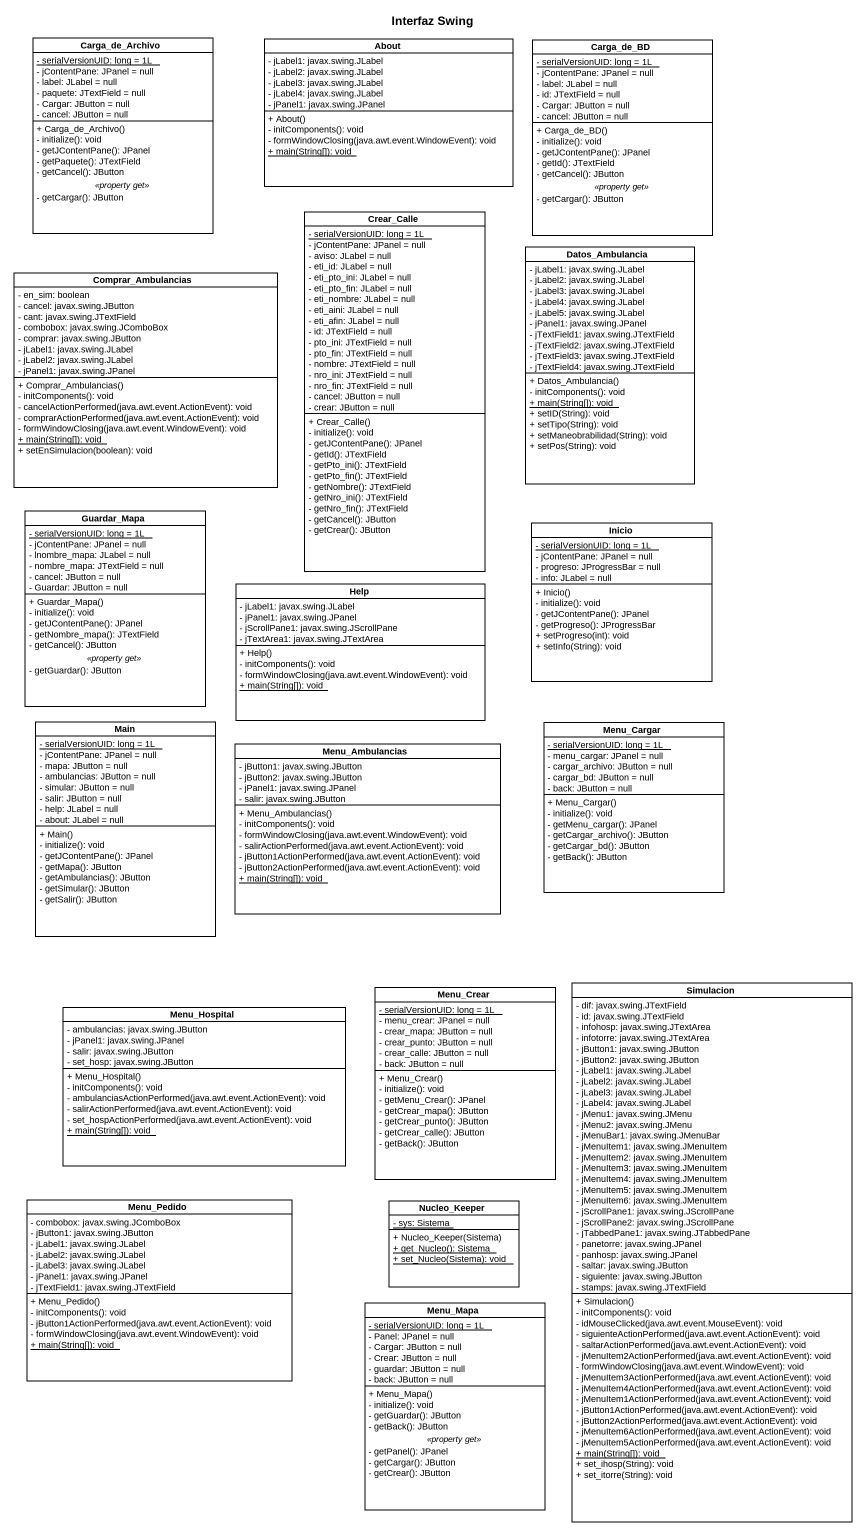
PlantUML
@startuml
title Interfaz Swing
hide circle
hide empty members
skinparam classAttributeIconSize 0
class Carga_de_Archivo {
  {static} - serialVersionUID: long = 1L
  - jContentPane: JPanel = null
  - label: JLabel = null
  - paquete: JTextField = null
  - Cargar: JButton = null
  - cancel: JButton = null
  --
  + Carga_de_Archivo()
  - initialize(): void
  - getJContentPane(): JPanel
  - getPaquete(): JTextField
  - getCancel(): JButton
  .. <<property get>> ..
  - getCargar(): JButton
}
class About {
  - jLabel1: javax.swing.JLabel
  - jLabel2: javax.swing.JLabel
  - jLabel3: javax.swing.JLabel
  - jLabel4: javax.swing.JLabel
  - jPanel1: javax.swing.JPanel
  + About()
  - initComponents(): void
  - formWindowClosing(java.awt.event.WindowEvent): void
  {static} + main(String[]): void
}
class Carga_de_BD {
  {static} - serialVersionUID: long = 1L
  - jContentPane: JPanel = null
  - label: JLabel = null
  - id: JTextField = null
  - Cargar: JButton = null
  - cancel: JButton = null
  --
  + Carga_de_BD()
  - initialize(): void
  - getJContentPane(): JPanel
  - getId(): JTextField
  - getCancel(): JButton
  .. <<property get>> ..
  - getCargar(): JButton
}
class Crear_Calle {
  {static} - serialVersionUID: long = 1L
  - jContentPane: JPanel = null
  - aviso: JLabel = null
  - eti_id: JLabel = null
  - eti_pto_ini: JLabel = null
  - eti_pto_fin: JLabel = null
  - eti_nombre: JLabel = null
  - eti_aini: JLabel = null
  - eti_afin: JLabel = null
  - id: JTextField = null
  - pto_ini: JTextField = null
  - pto_fin: JTextField = null
  - nombre: JTextField = null
  - nro_ini: JTextField = null
  - nro_fin: JTextField = null
  - cancel: JButton = null
  - crear: JButton = null
  + Crear_Calle()
  - initialize(): void
  - getJContentPane(): JPanel
  - getId(): JTextField
  - getPto_ini(): JTextField
  - getPto_fin(): JTextField
  - getNombre(): JTextField
  - getNro_ini(): JTextField
  - getNro_fin(): JTextField
  - getCancel(): JButton
  - getCrear(): JButton
}
class Datos_Ambulancia {
  - jLabel1: javax.swing.JLabel
  - jLabel2: javax.swing.JLabel
  - jLabel3: javax.swing.JLabel
  - jLabel4: javax.swing.JLabel
  - jLabel5: javax.swing.JLabel
  - jPanel1: javax.swing.JPanel
  - jTextField1: javax.swing.JTextField
  - jTextField2: javax.swing.JTextField
  - jTextField3: javax.swing.JTextField
  - jTextField4: javax.swing.JTextField
  + Datos_Ambulancia()
  - initComponents(): void
  {static} + main(String[]): void
  + setID(String): void
  + setTipo(String): void
  + setManeobrabilidad(String): void
  + setPos(String): void
}
class Comprar_Ambulancias {
  - en_sim: boolean
  - cancel: javax.swing.JButton
  - cant: javax.swing.JTextField
  - combobox: javax.swing.JComboBox
  - comprar: javax.swing.JButton
  - jLabel1: javax.swing.JLabel
  - jLabel2: javax.swing.JLabel
  - jPanel1: javax.swing.JPanel
  + Comprar_Ambulancias()
  - initComponents(): void
  - cancelActionPerformed(java.awt.event.ActionEvent): void
  - comprarActionPerformed(java.awt.event.ActionEvent): void
  - formWindowClosing(java.awt.event.WindowEvent): void
  {static} + main(String[]): void
  + setEnSimulacion(boolean): void
}
class Guardar_Mapa {
  {static} - serialVersionUID: long = 1L
  - jContentPane: JPanel = null
  - lnombre_mapa: JLabel = null
  - nombre_mapa: JTextField = null
  - cancel: JButton = null
  - Guardar: JButton = null
  --
  + Guardar_Mapa()
  - initialize(): void
  - getJContentPane(): JPanel
  - getNombre_mapa(): JTextField
  - getCancel(): JButton
  .. <<property get>> ..
  - getGuardar(): JButton
}
class Inicio {
  {static} - serialVersionUID: long = 1L
  - jContentPane: JPanel = null
  - progreso: JProgressBar = null
  - info: JLabel = null
  + Inicio()
  - initialize(): void
  - getJContentPane(): JPanel
  - getProgreso(): JProgressBar
  + setProgreso(int): void
  + setInfo(String): void
}
class Help {
  - jLabel1: javax.swing.JLabel
  - jPanel1: javax.swing.JPanel
  - jScrollPane1: javax.swing.JScrollPane
  - jTextArea1: javax.swing.JTextArea
  + Help()
  - initComponents(): void
  - formWindowClosing(java.awt.event.WindowEvent): void
  {static} + main(String[]): void
}
class Main {
  {static} - serialVersionUID: long = 1L
  - jContentPane: JPanel = null
  - mapa: JButton = null
  - ambulancias: JButton = null
  - simular: JButton = null
  - salir: JButton = null
  - help: JLabel = null
  - about: JLabel = null
  + Main()
  - initialize(): void
  - getJContentPane(): JPanel
  - getMapa(): JButton
  - getAmbulancias(): JButton
  - getSimular(): JButton
  - getSalir(): JButton
}
class Menu_Cargar {
  {static} - serialVersionUID: long = 1L
  - menu_cargar: JPanel = null
  - cargar_archivo: JButton = null
  - cargar_bd: JButton = null
  - back: JButton = null
  + Menu_Cargar()
  - initialize(): void
  - getMenu_cargar(): JPanel
  - getCargar_archivo(): JButton
  - getCargar_bd(): JButton
  - getBack(): JButton
}
class Menu_Ambulancias {
  - jButton1: javax.swing.JButton
  - jButton2: javax.swing.JButton
  - jPanel1: javax.swing.JPanel
  - salir: javax.swing.JButton
  + Menu_Ambulancias()
  - initComponents(): void
  - formWindowClosing(java.awt.event.WindowEvent): void
  - salirActionPerformed(java.awt.event.ActionEvent): void
  - jButton1ActionPerformed(java.awt.event.ActionEvent): void
  - jButton2ActionPerformed(java.awt.event.ActionEvent): void
  {static} + main(String[]): void
}
class Menu_Crear {
  {static} - serialVersionUID: long = 1L
  - menu_crear: JPanel = null
  - crear_mapa: JButton = null
  - crear_punto: JButton = null
  - crear_calle: JButton = null
  - back: JButton = null
  + Menu_Crear()
  - initialize(): void
  - getMenu_Crear(): JPanel
  - getCrear_mapa(): JButton
  - getCrear_punto(): JButton
  - getCrear_calle(): JButton
  - getBack(): JButton
}
class Simulacion {
  - dif: javax.swing.JTextField
  - id: javax.swing.JTextField
  - infohosp: javax.swing.JTextArea
  - infotorre: javax.swing.JTextArea
  - jButton1: javax.swing.JButton
  - jButton2: javax.swing.JButton
  - jLabel1: javax.swing.JLabel
  - jLabel2: javax.swing.JLabel
  - jLabel3: javax.swing.JLabel
  - jLabel4: javax.swing.JLabel
  - jMenu1: javax.swing.JMenu
  - jMenu2: javax.swing.JMenu
  - jMenuBar1: javax.swing.JMenuBar
  - jMenuItem1: javax.swing.JMenuItem
  - jMenuItem2: javax.swing.JMenuItem
  - jMenuItem3: javax.swing.JMenuItem
  - jMenuItem4: javax.swing.JMenuItem
  - jMenuItem5: javax.swing.JMenuItem
  - jMenuItem6: javax.swing.JMenuItem
  - jScrollPane1: javax.swing.JScrollPane
  - jScrollPane2: javax.swing.JScrollPane
  - jTabbedPane1: javax.swing.JTabbedPane
  - panetorre: javax.swing.JPanel
  - panhosp: javax.swing.JPanel
  - saltar: javax.swing.JButton
  - siguiente: javax.swing.JButton
  - stamps: javax.swing.JTextField
  + Simulacion()
  - initComponents(): void
  - idMouseClicked(java.awt.event.MouseEvent): void
  - siguienteActionPerformed(java.awt.event.ActionEvent): void
  - saltarActionPerformed(java.awt.event.ActionEvent): void
  - jMenuItem2ActionPerformed(java.awt.event.ActionEvent): void
  - formWindowClosing(java.awt.event.WindowEvent): void
  - jMenuItem3ActionPerformed(java.awt.event.ActionEvent): void
  - jMenuItem4ActionPerformed(java.awt.event.ActionEvent): void
  - jMenuItem1ActionPerformed(java.awt.event.ActionEvent): void
  - jButton1ActionPerformed(java.awt.event.ActionEvent): void
  - jButton2ActionPerformed(java.awt.event.ActionEvent): void
  - jMenuItem6ActionPerformed(java.awt.event.ActionEvent): void
  - jMenuItem5ActionPerformed(java.awt.event.ActionEvent): void
  {static} + main(String[]): void
  + set_ihosp(String): void
  + set_itorre(String): void
}
class Menu_Hospital {
  - ambulancias: javax.swing.JButton
  - jPanel1: javax.swing.JPanel
  - salir: javax.swing.JButton
  - set_hosp: javax.swing.JButton
  + Menu_Hospital()
  - initComponents(): void
  - ambulanciasActionPerformed(java.awt.event.ActionEvent): void
  - salirActionPerformed(java.awt.event.ActionEvent): void
  - set_hospActionPerformed(java.awt.event.ActionEvent): void
  {static} + main(String[]): void
}
class Menu_Pedido {
  - combobox: javax.swing.JComboBox
  - jButton1: javax.swing.JButton
  - jLabel1: javax.swing.JLabel
  - jLabel2: javax.swing.JLabel
  - jLabel3: javax.swing.JLabel
  - jPanel1: javax.swing.JPanel
  - jTextField1: javax.swing.JTextField
  + Menu_Pedido()
  - initComponents(): void
  - jButton1ActionPerformed(java.awt.event.ActionEvent): void
  - formWindowClosing(java.awt.event.WindowEvent): void
  {static} + main(String[]): void
}
class Nucleo_Keeper {
  {static} - sys: Sistema
  + Nucleo_Keeper(Sistema)
  {static} + get_Nucleo(): Sistema
  {static} + set_Nucleo(Sistema): void
}
class Menu_Mapa {
  {static} - serialVersionUID: long = 1L
  - Panel: JPanel = null
  - Cargar: JButton = null
  - Crear: JButton = null
  - guardar: JButton = null
  - back: JButton = null
  --
  + Menu_Mapa()
  - initialize(): void
  - getGuardar(): JButton
  - getBack(): JButton
  .. <<property get>> ..
  - getPanel(): JPanel
  - getCargar(): JButton
  - getCrear(): JButton
}
@enduml
